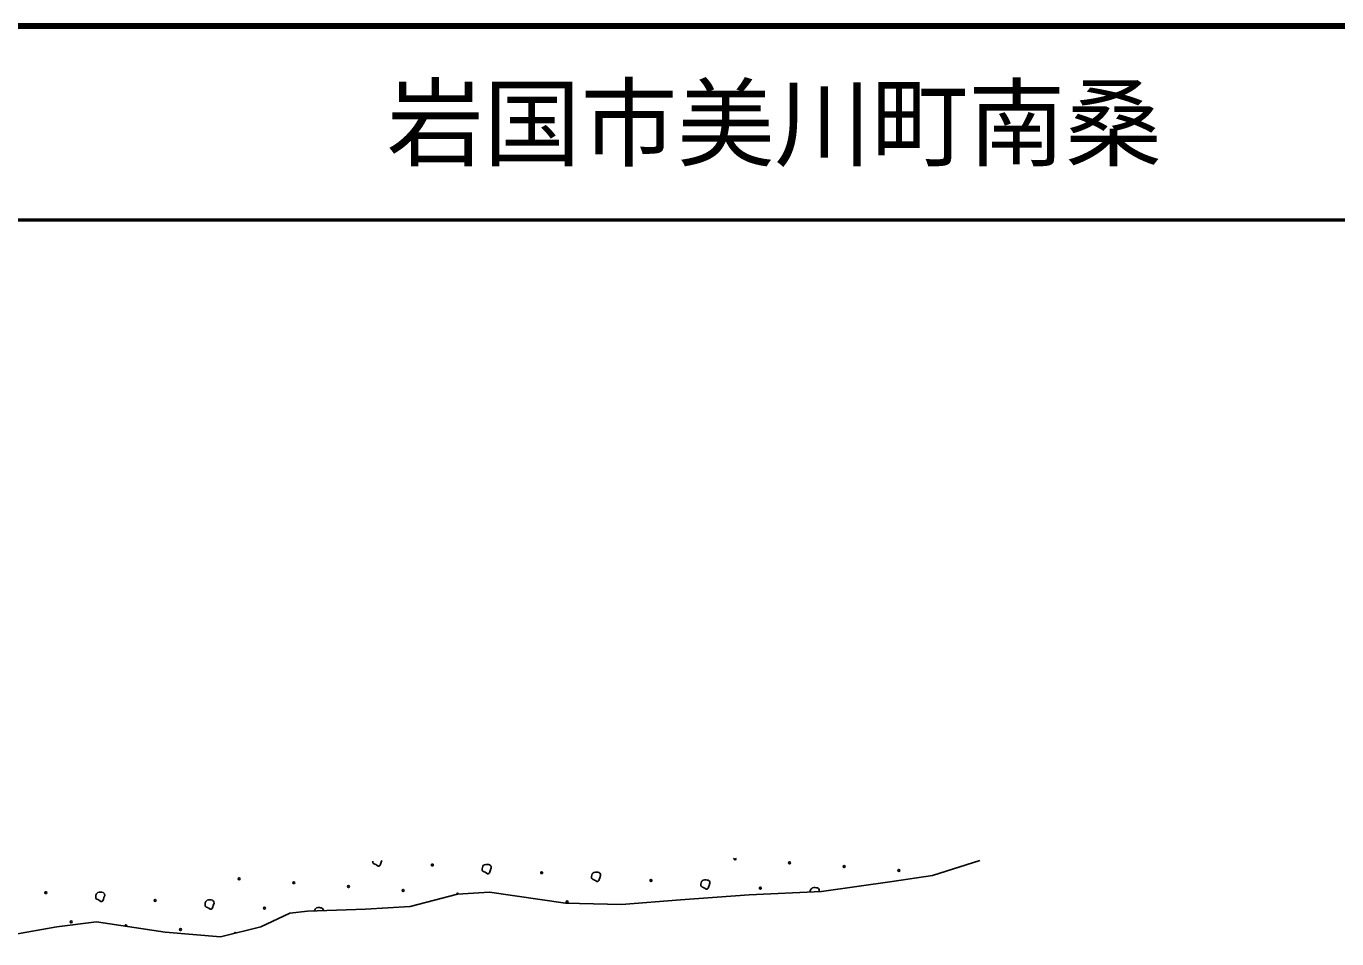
# Model space of a CAD drawing. Units: millimetres, scale not verified. Extents: x 40000 to 680000, y 20000 to 380000.
# Drawn here: x 386412 to 454050, y 332884 to 380000 of the extents above; entities that cross this region are included whole.
import ezdxf
from ezdxf.enums import TextEntityAlignment as Align

# ---------------------------------------------------------------- set-up
doc = ezdxf.new("R2010")
doc.units = ezdxf.units.MM
doc.header["$LTSCALE"] = 1000
for name, color, linetype, lineweight in [('M-BGD', 7, 'Continuous', 25), ('M-TTL', 2, 'Continuous', 140), ('M-TTL-LINE', 7, 'Continuous', 50)]:
    doc.layers.add(name, color=color, linetype=linetype, lineweight=lineweight)
doc.layers.add('M-TTL-TXT', color=7, linetype='Continuous')
doc.styles.add('ＭＳ ゴシック', font='')
doc.styles.get('ＭＳ ゴシック').set_extended_font_data('MS Gothic')

msp = doc.modelspace()

# ---------------------------------------------------------------- linework, layer by layer
at = {"layer": 'M-BGD'}
for p, q in [((404304, 336865), (404304, 336885)), ((433184, 336147), (435631, 336928)), ((427458, 335331), (431111, 335841)), ((431111, 335841), (433184, 336147)), ((406230, 334549), (408677, 335195)), ((408677, 335195), (410329, 335297)), ((410329, 335297), (414238, 334719)), ((417127, 334651), (420185, 334889)), ((420185, 334889), (423720, 335161)), ((423720, 335161), (427458, 335331)), ((398515, 333496), (400010, 334209)), ((400010, 334209), (400928, 334311)), ((400928, 334311), (403919, 334413)), ((403919, 334413), (406230, 334549)), ((414238, 334719), (417127, 334651)), ((384530, 332884), (387997, 333496)), ((387997, 333496), (390036, 333767)), ((390036, 333767), (393587, 333224)), ((396442, 332986), (398515, 333496)), ((393587, 333224), (396442, 332986))]:
    msp.add_line(p, q, dxfattribs=at)
for points in [[(404763, 336927), (404729, 336834), (404699, 336738), (404680, 336685), (404651, 336659), (404615, 336638), (404568, 336635), (404502, 336684), (404452, 336715), (404410, 336736), (404368, 336749), (404332, 336777), (404313, 336797), (404303, 336830), (404304, 336865)], [(426876, 335310), (426880, 335368), (426913, 335439), (426949, 335483), (426986, 335512), (427063, 335532), (427132, 335532), (427192, 335521), (427256, 335509), (427300, 335478), (427334, 335432), (427342, 335353), (427331, 335325)], [(401288, 334324), (401289, 334337), (401321, 334409), (401357, 334453), (401395, 334481), (401472, 334501), (401540, 334502), (401600, 334490), (401664, 334479), (401708, 334447), (401742, 334401), (401748, 334339)]]:
    msp.add_lwpolyline(points, dxfattribs=at)
for points in [[(409946, 336467), (409947, 336503), (409952, 336562), (409984, 336633), (410020, 336677), (410058, 336706), (410135, 336726), (410204, 336726), (410264, 336715), (410327, 336703), (410371, 336672), (410406, 336626), (410413, 336547), (410372, 336436), (410342, 336340), (410323, 336287), (410294, 336261), (410258, 336240), (410211, 336238), (410145, 336286), (410095, 336317), (410053, 336338), (410010, 336351), (409975, 336379), (409956, 336399), (409946, 336432)], [(415589, 336069), (415590, 336106), (415595, 336164), (415627, 336235), (415663, 336279), (415701, 336308), (415778, 336328), (415847, 336328), (415907, 336317), (415970, 336305), (416014, 336274), (416048, 336228), (416056, 336149), (416014, 336038), (415985, 335942), (415966, 335889), (415937, 335863), (415901, 335842), (415854, 335840), (415788, 335888), (415738, 335919), (415696, 335940), (415653, 335953), (415618, 335981), (415598, 336001), (415589, 336034)], [(421232, 335671), (421233, 335708), (421238, 335766), (421270, 335837), (421306, 335881), (421344, 335910), (421421, 335930), (421489, 335930), (421549, 335919), (421613, 335907), (421657, 335876), (421691, 335830), (421699, 335751), (421657, 335640), (421628, 335545), (421608, 335491), (421580, 335465), (421544, 335444), (421497, 335442), (421431, 335490), (421381, 335522), (421339, 335542), (421296, 335555), (421261, 335583), (421241, 335603), (421232, 335636)], [(389998, 335038), (389998, 335075), (390003, 335133), (390035, 335204), (390071, 335248), (390109, 335277), (390186, 335297), (390255, 335297), (390315, 335286), (390378, 335275), (390422, 335243), (390457, 335197), (390464, 335119), (390423, 335008), (390393, 334912), (390374, 334858), (390345, 334832), (390309, 334811), (390262, 334809), (390196, 334858), (390146, 334889), (390104, 334909), (390061, 334922), (390026, 334950), (390007, 334970), (389997, 335004)], [(395640, 334640), (395641, 334677), (395646, 334735), (395678, 334806), (395714, 334851), (395752, 334879), (395829, 334899), (395898, 334899), (395958, 334888), (396021, 334877), (396065, 334845), (396099, 334799), (396107, 334721), (396065, 334610), (396036, 334514), (396017, 334460), (395988, 334434), (395952, 334413), (395905, 334411), (395839, 334460), (395789, 334491), (395747, 334511), (395704, 334524), (395669, 334552), (395649, 334572), (395640, 334606)]]:
    msp.add_lwpolyline(points, close=True, dxfattribs=at)
for centre in [(425810, 336812), (407371, 336694), (413014, 336297), (428631, 336613), (431453, 336414), (397397, 335980), (400218, 335781), (403039, 335582), (418657, 335899), (424300, 335501), (387422, 335266), (393065, 334868), (405861, 335383), (414325, 334786), (398708, 334470), (388733, 333756), (394376, 333358)]:
    msp.add_circle(centre, 49.8, dxfattribs=at)
for centre, start, end in [((422988, 337011), 130.43308, 45.06632), ((408682, 335184), 16.19588, 181.23056), ((391555, 333557), 325.59221, 196.99259), ((397198, 333159), 28.47795, 179.14544)]:
    msp.add_arc(centre, 49.8, start, end, dxfattribs=at)
at = {"layer": 'M-TTL'}
msp.add_line((680000, 380000), (40000, 380000), dxfattribs=at)
at = {"layer": 'M-TTL-LINE'}
msp.add_line((40000, 370000), (680000, 370000), dxfattribs=at)

# ---------------------------------------------------------------- texts
at = {"layer": 'M-TTL-TXT', "style": 'ＭＳ ゴシック'}
msp.add_text('岩国市美川町南桑', height=3666, dxfattribs=at).set_placement((405024, 375000), align=Align.MIDDLE_LEFT)

doc.saveas('drawing.dxf')
